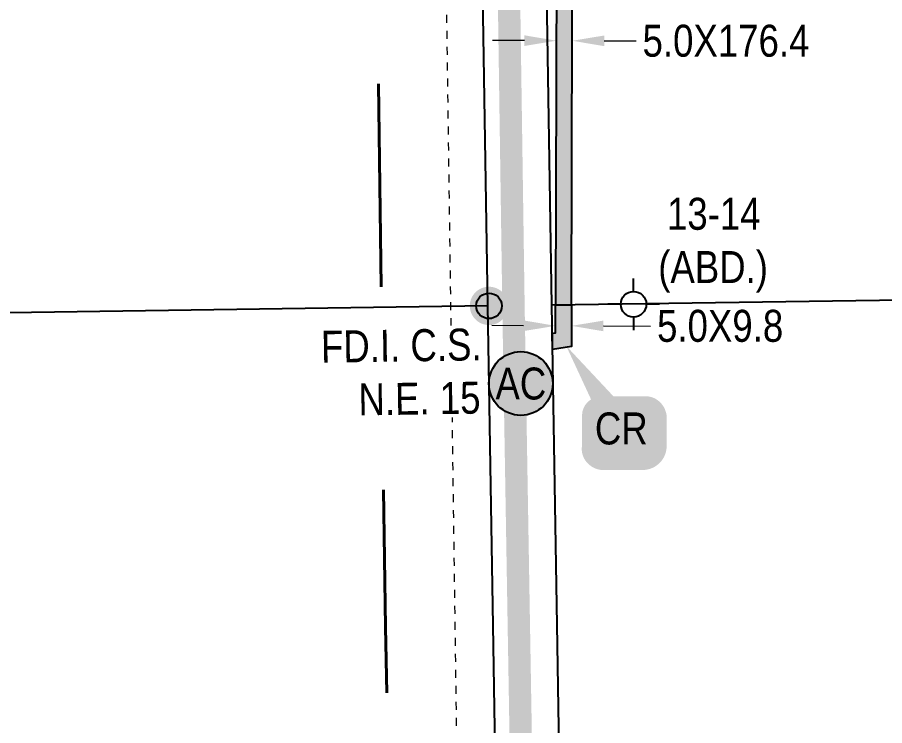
# Model space of a CAD drawing. Extents: x 72365 to 80261, y 6000112 to 6008999.
# Drawn here: x 78066 to 78337.5, y 6003437 to 6003658.6 of the extents above; entities that cross this region are included whole.
import ezdxf
from ezdxf.enums import TextEntityAlignment as Align

# ---------------------------------------------------------------- set-up
doc = ezdxf.new("R2010")
doc.units = 0
doc.header["$LTSCALE"] = 5
doc.header["$PDSIZE"] = 2.5
for name, pattern in [('COOP2', [10, 5, -1, 0, -1, 0, -1, 0, -1, 0, -1]), ('DASHDOT', [25.4, 12.7, -6.35, 0, -6.35]), ('foc-ABD', [1, 0.5, -0.5])]:
    doc.linetypes.add(name, pattern=pattern)
doc.layers.get('Defpoints').update_dxf_attribs({"color": 9})
for name, color, linetype, lineweight in [('AS-RECON EXISTING', 151, 'DASHDOT', 40), ('EXISTING PIPE ABD', 113, 'foc-ABD', 13), ('F-WS-T', 190, 'Continuous', 9), ('P-APEX RECON-TWS-T', 104, 'Continuous', 9)]:
    doc.layers.add(name, color=color, linetype=linetype, lineweight=lineweight)
for name, color, linetype in [('AS-ROADS', 254, 'Continuous'), ('CG-NOTES', 7, 'Continuous'), ('F-WS-S', 8, 'Continuous'), ('L-MON', 1, 'Continuous'), ('L-MON-T', 1, 'Continuous'), ('L-SEC', 7, 'Continuous'), ('P-APEX RECON PAY ITEMS', 240, 'Continuous'), ('P-APEX RECON-10m BUFFER', 51, 'COOP2'), ('P-APEX RECON-WORK AREA', 104, 'Continuous')]:
    doc.layers.add(name, color=color, linetype=linetype)
doc.styles.add('1.8', font='ARIALN.TTF', dxfattribs={"height": 2})
doc.styles.add('100L', font='ARIALN.TTF', dxfattribs={"height": 2})
doc.styles.add('175L', font='ARIALN.TTF', dxfattribs={"height": 20})
doc.styles.add('80', font='ARIALN.TTF', dxfattribs={"height": 10})
doc.styles.add('80CG', font='ARIALN.TTF', dxfattribs={"height": 10})
doc.dimstyles.new('Compass 5 000', dxfattribs={"dimscale": 5, "dimtxt": 9, "dimasz": 2, "dimexe": 0.2, "dimexo": 0.0625, "dimgap": 0.5, "dimtad": 0, "dimtih": 1, "dimtoh": 1, "dimzin": 0, "dimdsep": 46, "dimtxsty": '80CG', "dimcen": 0.1, "dimse1": 1, "dimse2": 1, "dimclrd": 256, "dimclrt": 256, "dimaunit": 1, "dimadec": 4, "dimazin": 0, "dimtfac": 0.06, "dimtofl": 0, "dimtmove": 0, "dimatfit": 1, "dimfxl": 0.2, "dimtolj": 1, "dimtzin": 0, "dimlwd": -1, "dimarcsym": 0})

# ---------------------------------------------------------------- blocks, each defined once
blk = doc.blocks.new('GABD')
for p, q in [((0, 0.808), (0, 1.616)), ((-0.808, 0), (-1.616, 0)), ((1.616, 0), (0.808, 0)), ((0, -0.808), (0, -1.616))]:
    blk.add_line(p, q)
blk.add_circle((0, 0), 0.8)
blk = doc.blocks.new('fdia')
at = {"color": 255, "const_width": 1}
blk.add_lwpolyline([(-0.5, 0, 1), (0.5, 0, 1)], format="xyb", close=True, dxfattribs=at)
blk = doc.blocks.new('Fdiaa')
blk.add_blockref('fdia', (0, 0))
blk = doc.blocks.new('fdib')
at = {"color": 1, "const_width": 1.6}
blk.add_lwpolyline([(-0.4, 0, 1), (0.4, 0, 1)], format="xyb", close=True, dxfattribs=at)
at = {"color": 1}
blk.add_circle((0, 0), 0.8, dxfattribs=at)
blk = doc.blocks.new('Fdibb')
blk.add_blockref('fdib', (0, 0))
blk = doc.blocks.new('fdicc')
for name in ['Fdibb', 'Fdiaa']:
    blk.add_blockref(name, (0, 0))
blk = doc.blocks.new('FDI')
blk.add_blockref('fdicc', (0, 0))
blk = doc.blocks.new('*D1141')
at = {"layer": 'Defpoints', "color": 0, "transparency": 16777216}
for p in [(78234.48, 6003562.72), (78239.47, 6003562.71), (78239.47, 6003562.08)]:
    blk.add_point(p, dxfattribs=at)
at = {"layer": 'P-APEX RECON-TWS-T', "transparency": 16777216}
for p, q in [((78224.48, 6003562.12), (78214.48, 6003562.14)), ((78249.47, 6003562.05), (78264.23, 6003562.02))]:
    blk.add_line(p, q, dxfattribs=at)
for points in [[(78224.48, 6003563.78), (78224.47, 6003560.45), (78234.48, 6003562.09)], [(78249.48, 6003563.72), (78249.47, 6003560.39), (78239.47, 6003562.08)]]:
    blk.add_solid(points, dxfattribs=at)
at = {"layer": 'P-APEX RECON-TWS-T', "transparency": 16777216, "insert": (78285.99, 6003562.02), "char_height": 10, "attachment_point": 5, "style": '80CG'}
blk.add_mtext('\\A1;5.0X9.8', dxfattribs=at)
blk = doc.blocks.new('*D1142')
at = {"layer": 'Defpoints', "color": 0, "transparency": 16777216}
for p in [(78234.72, 6003651.95), (78239.71, 6003651.94), (78239.71, 6003651.29)]:
    blk.add_point(p, dxfattribs=at)
at = {"layer": 'P-APEX RECON-TWS-T', "transparency": 16777216}
for p, q in [((78224.72, 6003651.33), (78214.72, 6003651.36)), ((78249.71, 6003651.27), (78259.71, 6003651.24))]:
    blk.add_line(p, q, dxfattribs=at)
for points in [[(78224.72, 6003653), (78224.71, 6003649.66), (78234.72, 6003651.31)], [(78249.72, 6003652.94), (78249.71, 6003649.6), (78239.71, 6003651.29)]]:
    blk.add_solid(points, dxfattribs=at)
at = {"layer": 'P-APEX RECON-TWS-T', "transparency": 16777216, "insert": (78287.82, 6003651.24), "char_height": 10, "attachment_point": 5, "style": '80CG'}
blk.add_mtext('\\A1;5.0X176.4', dxfattribs=at)
blk = doc.blocks.new('Access_Point')
h = blk.add_hatch(color=255)
h.dxf.hatch_style = 1
edge = h.paths.add_edge_path()
edge.add_arc((0, 0), 9.99, 0, 360)
at = {"color": 170}
blk.add_circle((0, 0), 9.99, dxfattribs=at)
at = {"color": 170, "style": '175L'}
blk.add_text('AC', height=10, dxfattribs=at).set_placement((0, 0), align=Align.MIDDLE_CENTER)
blk = doc.blocks.new('*U1157')
at = {"true_color": 0xffffa8}
h = blk.add_hatch(color=51, dxfattribs=at)
edge = h.paths.add_edge_path()
edge.add_line((-6.5, -11.5), (6.5, -11.5))
edge.add_arc((6.5, -5.5), 6, 270, 360)
edge.add_line((12.5, -5.5), (12.5, 4))
edge.add_arc((6.5, 4), 6, 0, 90)
edge.add_line((6.5, 10), (-6.5, 10))
edge.add_arc((-6.5, 4), 6, 90, 180)
edge.add_line((-12.5, 4), (-12.5, -5.5))
edge.add_arc((-6.5, -5.5), 6, 180, 270)
at = {"color": 240, "flags": 128}
for points in [[(-17.43, 25.82, 0, 10, 0), (0, 0, 5, 5, 0)], [(5.45, -7.08, 0, 10, 0), (0, 0, 5, 5, 0)]]:
    blk.add_lwpolyline(points, format="xyseb", dxfattribs=at)
blk.add_lwpolyline([(-6.5, -11.5, 3, 3, 0), (6.5, -11.5, 3, 3, 0.414214), (12.5, -5.5, 3, 3, 0), (12.5, 4, 3, 0, 0.414214), (6.5, 10, 0, 0, 0), (-6.5, 10, 0, 0, 0.414214), (-12.5, 4, 0, 0, 0), (-12.5, -5.5, 0, 3, 0.414214)], format="xyseb", close=True, dxfattribs=at)
at = {"color": 4, "style": '80'}
blk.add_attdef('OTHER_001', (-14.7, -5), '', height=10, dxfattribs=at)

msp = doc.modelspace()

# ---------------------------------------------------------------- hatches: boundary and pattern name
at = {"layer": 'P-APEX RECON-10m BUFFER'}
h = msp.add_hatch(color=256, dxfattribs=at)
h.dxf.hatch_style = 1
h.paths.add_polyline_path([(79035.572, 6003778.047), (78768.966, 6003773.463), (78767.835, 6003779.484), (78748.195, 6003775.792), (78749.118, 6003770.882), (78714.152, 6003764.309), (78713.229, 6003769.219), (78693.589, 6003765.528), (78694.512, 6003760.618), (78602.822, 6003743.383), (78597.913, 6003744.802), (78599.3, 6003749.601), (78580.102, 6003755.149), (78578.715, 6003750.35), (78540.665, 6003761.346), (78542.052, 6003766.146), (78522.854, 6003771.694), (78521.467, 6003766.894), (78509.699, 6003770.295), (78230.149, 6003764.715), (78230.31, 6003754.725), (78234.199, 6003754.803), (78234.398, 6003744.813), (78234.93, 6003744.824), (78234.492, 6003568.597), (78239.488, 6003568.668), (78239.926, 6003744.923), (78254.378, 6003745.212), (78254.178, 6003755.201), (78508.382, 6003760.275), (78518.693, 6003757.295), (78517.306, 6003752.496), (78536.504, 6003746.948), (78537.891, 6003751.747), (78575.941, 6003740.751), (78574.554, 6003735.952), (78593.752, 6003730.404), (78595.139, 6003735.203), (78602.332, 6003733.124), (78696.358, 6003750.798), (78697.281, 6003745.888), (78716.92, 6003749.58), (78715.997, 6003754.49), (78750.964, 6003761.062), (78751.887, 6003756.153), (78771.526, 6003759.844), (78770.839, 6003763.502), (79035.733, 6003768.057)])
h = msp.add_hatch(color=256, dxfattribs=at)
h.dxf.hatch_style = 1
h.paths.add_polyline_path([(78239.488, 6003568.668), (78239.455, 6003555.588), (78233.537, 6003554.657), (78233.455, 6003559.702), (78234.47, 6003559.861), (78234.492, 6003568.597)])

# ---------------------------------------------------------------- linework, layer by layer
at = {"layer": 'AS-RECON EXISTING', "flags": 128}
msp.add_lwpolyline([(78176.016, 6003892.013), (78175.9, 6003885.808), (78177.737, 6003740.46), (78181.214, 6003467.802), (78195.47, 6002868.673), (78196.704, 6002510.038), (78196.505, 6002506.456), (78200.316, 6002506.05), (78199.827, 6002502.058), (78199.832, 6002476.756), (78200.169, 6002460.536), (78199.76, 6002453.148), (78196.246, 6002453.329), (78205.02, 6001992.321), (78204.936, 6001992.016), (78204.807, 6001991.728), (78204.634, 6001991.464), (78204.422, 6001991.229), (78204.177, 6001991.031), (78203.903, 6001990.872), (78203.609, 6001990.759), (78203.3, 6001990.692), (78194.834, 6001990.403), (78143.639, 6001989.153), (78115.121, 6001989.622), (78099.163, 6001990.624), (78098.174, 6001990.69), (78097.185, 6001990.623), (78096.214, 6001990.424), (78095.277, 6001990.098), (78094.393, 6001989.65), (78093.577, 6001989.088), (78092.842, 6001988.422), (78092.204, 6001987.664), (78091.672, 6001986.827), (78091.141, 6001985.875), (78090.74, 6001984.862), (78090.473, 6001983.805), (78090.348, 6001982.723), (78090.836, 6001973.118), (78091.34, 6001962.879), (78091.581, 6001935.507), (78091.949, 6001907.05), (78091.603, 6001903.701)], dxfattribs=at)
at = {"layer": 'AS-ROADS', "const_width": 7, "flags": 128}
msp.add_lwpolyline([(78208.178, 6004472.595), (78221.322, 6003567.187), (78235.14, 6002744.945), (78249.72, 6001897.731), (78262.366, 6001103.941), (78263.582, 6001033.441)], dxfattribs=at)
at = {"layer": 'EXISTING PIPE ABD', "flags": 128}
msp.add_lwpolyline([(78217.934, 6001917.036), (78211.376, 6002868.905), (78203.087, 6003468.106), (78197.61, 6003864.088)], dxfattribs=at)
at = {"layer": 'L-SEC', "flags": 128}
for points in [[(78200.231, 6004372.995), (78213.203, 6003568.303)], [(78233.311, 6003568.58), (78220.336, 6004373.283)], [(79038.767, 6003580.057), (78233.311, 6003568.58)], [(78213.203, 6003568.303), (77406.842, 6003556.576)], [(78213.203, 6003568.303), (78214.831, 6003468.275), (78224.585, 6002869.097), (78226.294, 6002763.778)], [(78246.415, 6002764.086), (78244.701, 6002869.39), (78234.938, 6003468.564), (78233.311, 6003568.58)]]:
    msp.add_lwpolyline(points, dxfattribs=at)
at = {"layer": 'P-APEX RECON-WORK AREA', "flags": 128}
msp.add_lwpolyline([(78509.699, 6003770.295), (78230.149, 6003764.715), (78230.31, 6003754.725), (78234.199, 6003754.803), (78234.398, 6003744.813), (78234.93, 6003744.824), (78234.492, 6003568.597), (78239.488, 6003568.668), (78239.926, 6003744.923), (78254.378, 6003745.212), (78254.178, 6003755.201), (78508.382, 6003760.275)], dxfattribs=at)
msp.add_lwpolyline([(78239.488, 6003568.668), (78239.455, 6003555.588), (78233.537, 6003554.657), (78233.455, 6003559.702), (78234.47, 6003559.861), (78234.492, 6003568.597)], close=True, dxfattribs=at)

# ---------------------------------------------------------------- block references
at = {"layer": 'CG-NOTES', "xscale": 0.9983371498429935, "yscale": 0.9983371498429935, "zscale": 0.9983371498429935}
msp.add_blockref('Access_Point', (78223.613, 6003544.031), dxfattribs=at)
at = {"layer": 'F-WS-S', "xscale": 4.995841144999945, "yscale": 4.995841144999945, "zscale": 4.995841144999945}
msp.add_blockref('GABD', (78258.889, 6003568.845), dxfattribs=at)
at = {"layer": 'P-APEX RECON PAY ITEMS'}
ref = msp.add_blockref('*U1157', (78255.248, 6003529.979), dxfattribs=at)
ref.add_attrib('OTHER_001', 'CR', (78246.787, 6003524.976), dxfattribs={"layer": '0', "color": 4, "height": 10, "style": '80'})

# ---------------------------------------------------------------- texts
at = {"layer": 'F-WS-T', "insert": (78266.209, 6003602.146), "char_height": 9.99168, "attachment_point": 1, "style": '100L'}
msp.add_mtext_dynamic_manual_height_columns('\\pi3.1412;13-14\\P\\pi0.40819;(ABD.)', width=33.76303, gutter_width=50, heights=[0], dxfattribs=at)

# ---------------------------------------------------------------- dimensions: what is measured, and where the dimension line sits
at = {"layer": 'P-APEX RECON-TWS-T'}
for base, p1, p2, angle, text, picture, middle in [((78239.713, 6003651.293), (78234.718, 6003651.95), (78239.714, 6003651.938), 359.85737, '5.0X176.4', '*D1142', (78287.82, 6003651.243)), ((78239.471, 6003562.079), (78234.477, 6003562.72), (78239.473, 6003562.708), 359.85738, '5.0X9.8', '*D1141', (78285.989, 6003562.017))]:
    dim = msp.add_linear_dim(base=base, p1=p1, p2=p2, angle=angle, text=text, dimstyle='Compass 5 000', dxfattribs=at)
    dim.commit()
    dim.dimension.update_dxf_attribs({"geometry": picture, "text_midpoint": middle, "dimtype": 161})

# ---------------------------------------------------------------- next in the draw order: texts
at = {"layer": 'L-MON-T', "insert": (78159.867, 6003560.498), "char_height": 10, "attachment_point": 1, "rotation": 0.90874, "style": '1.8', "bg_fill": 3, "box_fill_scale": 1.1, "bg_fill_color": 256, "bg_fill_transparency": 0}
msp.add_mtext_dynamic_manual_height_columns('\\pi1.1029;FD.I. C.S.\\P\\pi12.57;N.E. 15', width=49.44536, gutter_width=10, heights=[0], dxfattribs=at)

# ---------------------------------------------------------------- next in the draw order: block references
at = {"layer": 'L-MON', "color": 5, "xscale": 4.99999999999995, "yscale": 4.99999999999995, "zscale": 4.99999999999995}
msp.add_blockref('FDI', (78213.646, 6003568.331), dxfattribs=at)

doc.saveas('drawing.dxf')
